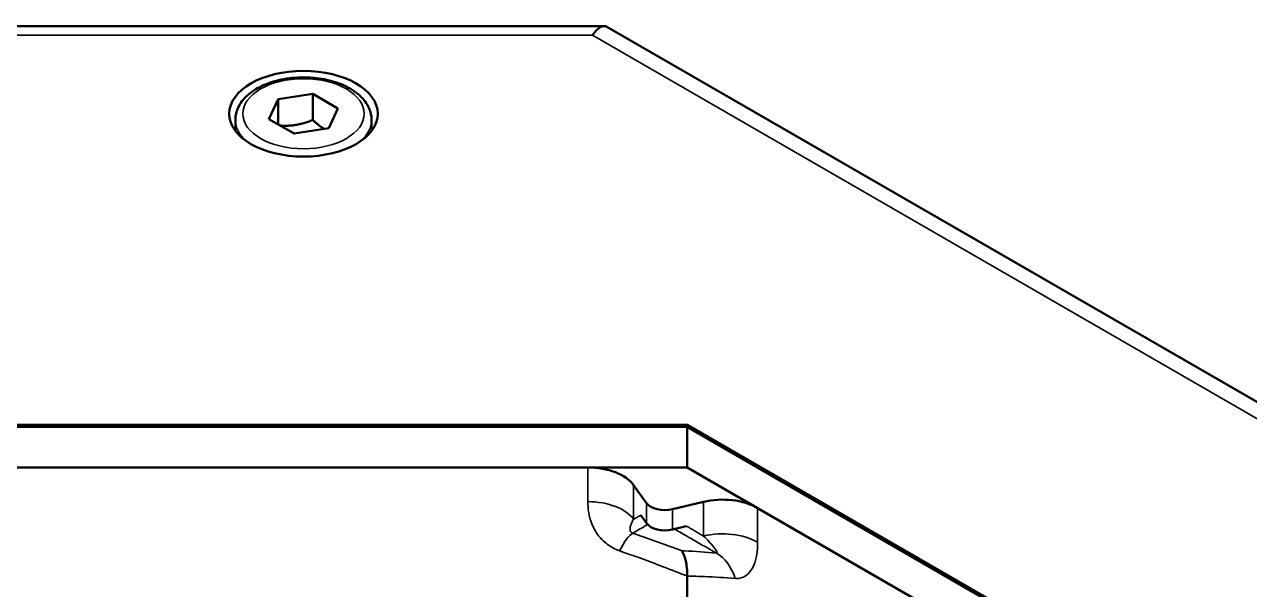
# Model space of a CAD drawing. Header units: inches. Extents: x -20.7 to 49, y -43 to 17.2.
# Drawn here: x -14.19 to -8.35, y 0.37 to 3.07 of the extents above; entities that cross this region are included whole.
import ezdxf

# ---------------------------------------------------------------- set-up
doc = ezdxf.new("R2010")
doc.units = ezdxf.units.IN
doc.header["$MEASUREMENT"] = 0
doc.layers.add('Visible (ANSI)', color=7, linetype='Continuous', lineweight=50)
doc.layers.add('Visible Narrow (ANSI)', color=7, linetype='Continuous', lineweight=35)

msp = doc.modelspace()

# ---------------------------------------------------------------- linework, layer by layer
at = {"layer": 'Visible (ANSI)'}
for p, q in [((-11.4231, 3.0628), (-14.2932, 3.0628)), ((-5.0498, -0.6129), (-11.4104, 3.0594)), ((-13.0228, 2.6189), (-12.9787, 2.714)), ((-12.9787, 2.714), (-12.814, 2.7394)), ((-12.9787, 2.5934), (-12.9787, 2.714)), ((-12.814, 2.7394), (-12.6935, 2.6698)), ((-12.814, 2.6141), (-12.814, 2.7394)), ((-12.6935, 2.6698), (-12.7376, 2.5748)), ((-13.1829, 2.6154), (-13.1829, 2.5626)), ((-12.9023, 2.5493), (-13.0228, 2.6189)), ((-12.7376, 2.5748), (-12.9023, 2.5493)), ((-12.5333, 2.6154), (-12.5333, 2.5626)), ((-14.6888, 1.1595), (-11.0274, 1.1595)), ((-11.0274, 1.1498), (-14.6888, 1.1498)), ((-11.0274, 1.1595), (-8.4384, -0.3353)), ((-11.0274, 1.1595), (-11.0274, 0.957)), ((-11.0274, 0.957), (-11.0274, 1.1498)), ((-8.4384, -0.3449), (-11.0274, 1.1498)), ((-11.0274, 0.957), (-14.6888, 0.957)), ((-11.5016, 0.957), (-11.0274, 0.957)), ((-11.0274, 0.957), (-10.6921, 0.7634)), ((-8.4384, -0.5378), (-11.0274, 0.957)), ((-11.2834, 0.8728), (-11.2218, 0.7869)), ((-11.0983, 0.7573), (-10.9495, 0.7929)), ((-11.2218, 0.6904), (-11.2493, 0.7288)), ((-11.0319, 0.6768), (-11.0983, 0.6609)), ((-11.0274, 0.4385), (-11.0274, 0.306))]:
    msp.add_line(p, q, dxfattribs=at)
for centre, major_axis, ratio, start_param, end_param in [((-11.4796, 2.8266), (-0.0631, -0.2354), 0.317837, 3.056633, 3.842032), ((-11.5016, 0.8206), (-0.2362, 0), 0.57735, 3.534292, 4.712389), ((-11.1345, 0.8077), (-0.0945, 0), 0.57735, 0.392699, 1.963495), ((-10.8591, 0.6669), (-0.2362, 0), 0.57735, 3.926991, 5.105088), ((-11.1345, 0.7113), (0.0945, 0), 0.57735, 3.534292, 5.105088)]:
    msp.add_ellipse(centre, major_axis=major_axis, ratio=ratio, start_param=start_param, end_param=end_param, dxfattribs=at)
msp.add_ellipse((-12.8581, 2.6444), major_axis=(0.3543, 0), ratio=0.57735, dxfattribs=at)
for points, knots in [([(-13.1829, 2.6154), (-13.1829, 2.6357), (-13.1782, 2.6558), (-13.1598, 2.6947), (-13.1457, 2.7132), (-13.1083, 2.7479), (-13.0841, 2.7637), (-13.0288, 2.7899), (-12.9974, 2.8002), (-12.9313, 2.814), (-12.8967, 2.8177), (-12.8274, 2.8182), (-12.7928, 2.8151), (-12.7267, 2.8023), (-12.6951, 2.7927), (-12.6381, 2.7672), (-12.6125, 2.7513), (-12.5711, 2.7144), (-12.5549, 2.6933), (-12.5374, 2.6526), (-12.5333, 2.6341), (-12.5333, 2.6154)], [3.926991, 3.926991, 3.926991, 3.926991, 4.192785, 4.192785, 4.48241, 4.48241, 4.810505, 4.810505, 5.149215, 5.149215, 5.485349, 5.485349, 5.819908, 5.819908, 6.155824, 6.155824, 6.494476, 6.494476, 6.824075, 6.824075, 7.068583, 7.068583, 7.068583, 7.068583]), ([(-11.0552, 0.5599), (-11.0552, 0.5598), (-11.0551, 0.5597), (-11.0463, 0.5489), (-11.0394, 0.5327), (-11.03, 0.4916), (-11.0274, 0.4669), (-11.0274, 0.4385)], [-0.1801922, -0.1801922, -0.1801922, -0.1801922, -0.1794519, -0.1794519, -0.0882029, -0.0882029, 0, 0, 0, 0])]:
    msp.add_open_spline(points, degree=3, knots=knots, dxfattribs=at)
for points, weights in [([(-12.814, 2.6141), (-12.8926, 2.5827), (-12.969, 2.5878)], [1, 1.14666441016, 1.01523736138]), ([(-12.7588, 2.5715), (-12.7844, 2.5871), (-12.814, 2.6141)], [1.07672477615, 1.07039454817, 1])]:
    msp.add_rational_spline(points, weights, degree=2, dxfattribs=at)
at = {"layer": 'Visible Narrow (ANSI)'}
for p, q in [((-14.2367, 3.0194), (-11.4796, 3.0194)), ((-11.4796, 3.0194), (-5.2169, -0.5964)), ((-11.5016, 0.957), (-11.5016, 0.7938)), ((-11.2834, 0.7096), (-11.2834, 0.8728)), ((-11.2218, 0.7869), (-11.2218, 0.6904)), ((-10.9495, 0.7929), (-10.9495, 0.6297)), ((-10.6921, 0.6002), (-10.6921, 0.7634)), ((-11.0983, 0.6609), (-11.0983, 0.7573))]:
    msp.add_line(p, q, dxfattribs=at)
msp.add_ellipse((-12.8581, 2.6444), major_axis=(-0.2894, 0), ratio=0.57735, dxfattribs=at)
for centre, major_axis, ratio, start_param, end_param in [((-12.8581, 2.6154), (-0.3248, 0), 0.57735, 0, 0.569132), ((-12.8581, 2.6154), (0.3248, 0), 0.57735, 5.714053, 6.283185), ((-11.5016, 0.6574), (-0.2362, 0), 0.57735, 3.534292, 4.712389), ((-11.3506, 0.4227), (0.0778, 0.2231), 0.226724, 0.245252, 0.994208), ((-10.8591, 0.5037), (0.2362, 0), 0.57735, 0.785398, 1.963495), ((-10.9659, 0.3307), (0.0198, 0.2354), 0.757694, 5.19738, 5.946336)]:
    msp.add_ellipse(centre, major_axis=major_axis, ratio=ratio, start_param=start_param, end_param=end_param, dxfattribs=at)
for points, knots in [([(-11.5016, 0.7938), (-11.5016, 0.7766), (-11.5003, 0.7595), (-11.4945, 0.7241), (-11.4896, 0.7058), (-11.4782, 0.6769), (-11.473, 0.6659), (-11.4598, 0.6431), (-11.4515, 0.6314), (-11.4334, 0.6107), (-11.4238, 0.6016), (-11.4052, 0.5869), (-11.3965, 0.581), (-11.3803, 0.5717), (-11.3729, 0.5681), (-11.3604, 0.5627), (-11.3555, 0.5608), (-11.3506, 0.5591)], [0, 0, 0, 0, 0.0532394, 0.0532394, 0.1112682, 0.1112682, 0.1477031, 0.1477031, 0.1897567, 0.1897567, 0.226863, 0.226863, 0.2554063, 0.2554063, 0.2773627, 0.2773627, 0.2910854, 0.2910854, 0.2910854, 0.2910854]), ([(-11.2874, 0.6434), (-11.2884, 0.6437), (-11.2893, 0.6441), (-11.2916, 0.6453), (-11.2929, 0.6462), (-11.2954, 0.6484), (-11.2966, 0.6499), (-11.2988, 0.6537), (-11.2996, 0.6561), (-11.3005, 0.6618), (-11.3005, 0.6651), (-11.2997, 0.6716), (-11.2991, 0.6747), (-11.2967, 0.6832), (-11.2945, 0.6886), (-11.2895, 0.6992), (-11.2866, 0.7043), (-11.2834, 0.7096)], [-0.2910854, -0.2910854, -0.2910854, -0.2910854, -0.2773627, -0.2773627, -0.2554063, -0.2554063, -0.226863, -0.226863, -0.1897567, -0.1897567, -0.1477031, -0.1477031, -0.1112682, -0.1112682, -0.0532394, -0.0532394, 0, 0, 0, 0]), ([(-11.2493, 0.7288), (-11.2546, 0.7258), (-11.26, 0.7228), (-11.2714, 0.7164), (-11.2774, 0.713), (-11.2834, 0.7096)], [0.0457057, 0.0457057, 0.0457057, 0.0457057, 0.0938803, 0.0938803, 0.1481154, 0.1481154, 0.1481154, 0.1481154]), ([(-11.2874, 0.6434), (-11.2756, 0.6502), (-11.2639, 0.657), (-11.2521, 0.6638), (-11.2439, 0.6686), (-11.2358, 0.6733), (-11.224, 0.6801), (-11.2203, 0.6823), (-11.2167, 0.6844)], [-0.2765266, -0.2765266, -0.2765266, -0.2765266, -0.1685438, -0.1685438, -0.1685438, -0.0938803, -0.0938803, -0.0602971, -0.0602971, -0.0602971, -0.0602971]), ([(-11.0552, 0.5599), (-11.0612, 0.5621), (-11.0671, 0.5643), (-11.144, 0.5931), (-11.2154, 0.6187), (-11.2874, 0.6434)], [0.1766584, 0.1766584, 0.1766584, 0.1766584, 0.1928497, 0.1928497, 0.3856994, 0.3856994, 0.3856994, 0.3856994]), ([(-11.0889, 0.6631), (-11.0708, 0.6527), (-11.0526, 0.6422), (-11.0145, 0.6204), (-10.9946, 0.6089), (-10.9747, 0.5975), (-10.9459, 0.581), (-10.9171, 0.5644), (-10.8883, 0.5479)], [-0.4937019, -0.4937019, -0.4937019, -0.4937019, -0.4254677, -0.4254677, -0.3508041, -0.3508041, -0.3508041, -0.2428213, -0.2428213, -0.2428213, -0.2428213]), ([(-10.9495, 0.6297), (-10.9641, 0.638), (-10.9786, 0.6463), (-11.006, 0.662), (-11.019, 0.6694), (-11.0319, 0.6768)], [0.3712326, 0.3712326, 0.3712326, 0.3712326, 0.4254677, 0.4254677, 0.4736423, 0.4736423, 0.4736423, 0.4736423]), ([(-10.9495, 0.6297), (-10.931, 0.6109), (-10.9146, 0.5933), (-10.8873, 0.5603), (-10.8801, 0.5473), (-10.8883, 0.5479)], [-0.2910947, -0.2910947, -0.2910947, -0.2910947, -0.1635058, -0.1635058, 0, 0, 0, 0]), ([(-10.7989, 0.4272), (-10.7571, 0.4236), (-10.7264, 0.4503), (-10.6973, 0.5209), (-10.6921, 0.5591), (-10.6921, 0.6002)], [0, 0, 0, 0, 0.1635058, 0.1635058, 0.2910947, 0.2910947, 0.2910947, 0.2910947]), ([(-11.3506, 0.5591), (-11.2807, 0.5347), (-11.2114, 0.5094), (-11.104, 0.4686), (-11.0657, 0.4537), (-11.0274, 0.4385)], [-0.3856994, -0.3856994, -0.3856994, -0.3856994, -0.1928497, -0.1928497, -0.084846, -0.084846, -0.084846, -0.084846]), ([(-10.8883, 0.5479), (-10.9395, 0.5528), (-10.9904, 0.5565), (-11.0457, 0.5594), (-11.0505, 0.5596), (-11.0552, 0.5599)], [0, 0, 0, 0, 0.1910343, 0.1910343, 0.2090411, 0.2090411, 0.2090411, 0.2090411]), ([(-11.0274, 0.4385), (-10.9999, 0.4381), (-10.9723, 0.4373), (-10.8964, 0.4343), (-10.8478, 0.4313), (-10.7989, 0.4272)], [-0.3008534, -0.3008534, -0.3008534, -0.3008534, -0.1910343, -0.1910343, 0, 0, 0, 0])]:
    msp.add_open_spline(points, degree=3, knots=knots, dxfattribs=at)

doc.saveas('drawing.dxf')
